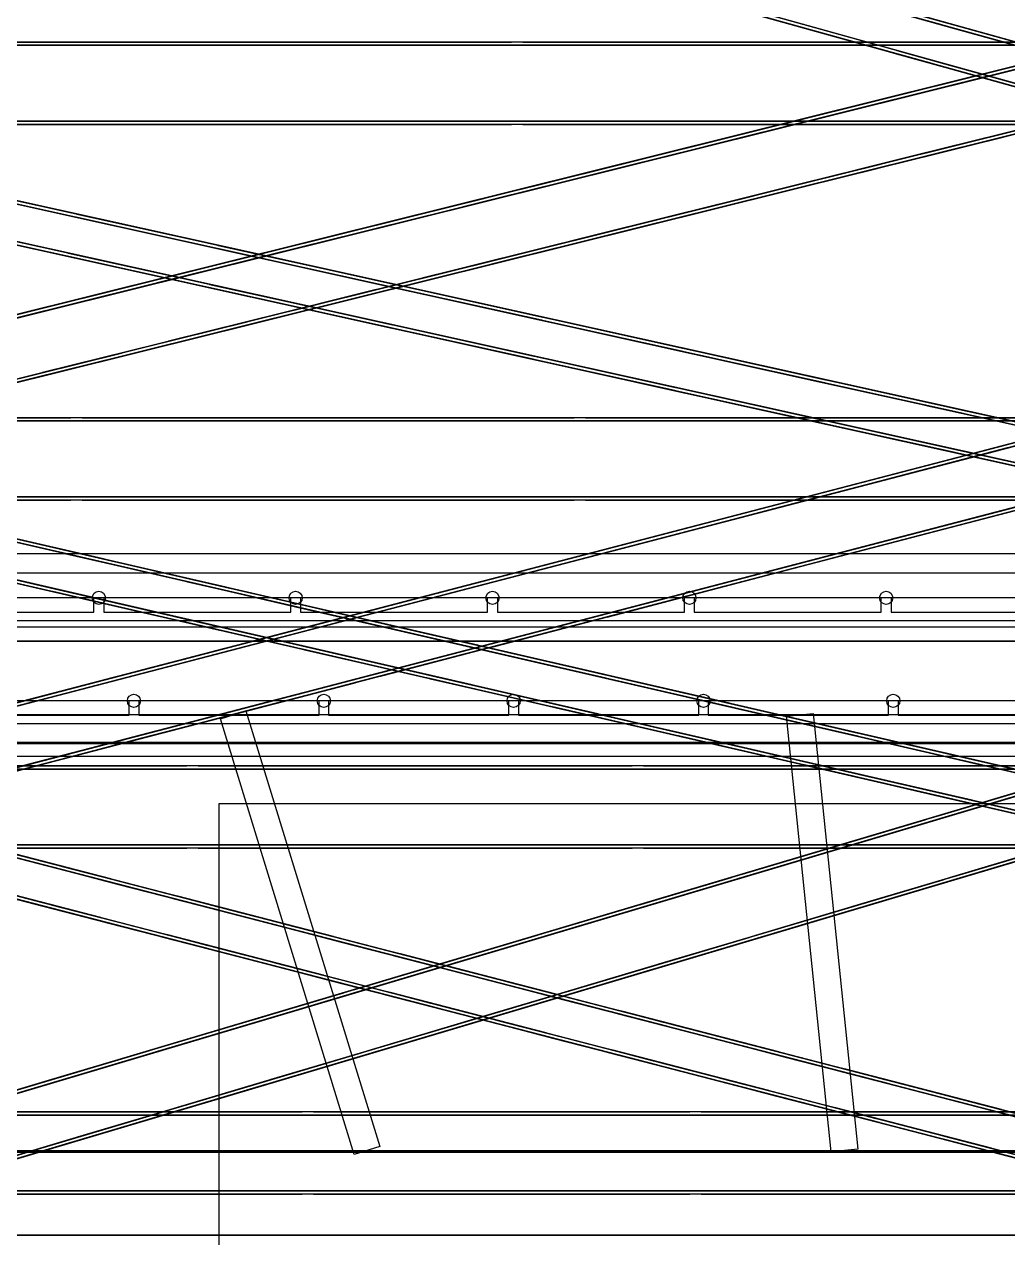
# Model space of a CAD drawing. Header units: millimetres. Extents: x -52000 to 48850, y -48850 to 51750.
# Drawn here: x -5145 to -366, y 10892 to 16786 of the extents above; entities that cross this region are included whole.
import ezdxf

# ---------------------------------------------------------------- set-up
doc = ezdxf.new("R2010")
doc.units = ezdxf.units.MM
for name, color, linetype, lineweight in [('D-STR-BASE', 7, 'Continuous', 25), ('D-STR-DECK', 7, 'Continuous', 25), ('D-STR-STRC', 7, 'Continuous', 25)]:
    doc.layers.add(name, color=color, linetype=linetype, lineweight=lineweight)

msp = doc.modelspace()

# ---------------------------------------------------------------- linework, layer by layer
at = {"layer": 'D-STR-BASE'}
msp.add_lwpolyline([(-4200, 8000), (4200, 8000), (4200, 13000), (-4200, 13000)], close=True, dxfattribs=at)
at = {"layer": 'D-STR-DECK'}
for points in [[(11617.8, 14120), (-11617.8, 14120), (-11617.8, 14216), (11617.8, 14216)], [(-11480, -14000), (11480, -14000), (14000, -11480), (14000, 11480), (11480, 14000), (-11480, 14000), (-14000, 11480), (-14000, -11480)], [(11480, 14000), (-11480, 14000), (-11480, 13890), (11480, 13890)], [(11480, 14000), (-11480, 14000), (-11480, 13890), (11480, 13890)], [(11480, 14000), (-11480, 14000), (-11307.8, 13790), (11307.8, 13790)], [(11480, 14000), (-11480, 14000), (-11480, 13860), (11480, 13860)], [(-4807.2, 14000), (-5716.1, 14000), (-5716.1, 13930), (-4807.2, 13930)], [(-3850.6, 14000), (-4759.4, 14000), (-4759.4, 13930), (-3850.6, 13930)], [(-2893.9, 14000), (-3802.8, 14000), (-3802.8, 13930), (-2893.9, 13930)], [(-1937.2, 14000), (-2846.1, 14000), (-2846.1, 13930), (-1937.2, 13930)], [(-980.6, 14000), (-1889.4, 14000), (-1889.4, 13930), (-980.6, 13930)], [(-23.9, 14000), (-932.8, 14000), (-932.8, 13930), (-23.9, 13930)], [(-13790, 11307.8), (13790, 11307.8), (11307.8, 13790), (-11307.8, 13790)], [(11070, 13500), (-11070, 13500), (-10904, 13297.5), (10904, 13297.5)], [(11070, 13500), (-11070, 13500), (-11070, 13390), (11070, 13390)], [(11070, 13500), (-11070, 13500), (-11070, 13390), (11070, 13390)], [(11070, 13500), (-11070, 13500), (-10904, 13297.5), (10904, 13297.5)], [(-4635.6, 13500), (-5511.9, 13500), (-5511.9, 13430), (-4635.6, 13430)], [(-3713.1, 13500), (-4589.4, 13500), (-4589.4, 13430), (-3713.1, 13430)], [(-2790.6, 13500), (-3666.9, 13500), (-3666.9, 13430), (-2790.6, 13430)], [(-1868.1, 13500), (-2744.4, 13500), (-2744.4, 13430), (-1868.1, 13430)], [(-945.6, 13500), (-1821.9, 13500), (-1821.9, 13430), (-945.6, 13430)], [(-23.1, 13500), (-899.4, 13500), (-899.4, 13430), (-23.1, 13430)], [(-3541.7, 11296.6), (-4192.6, 13413.4), (-4068.4, 13451.6), (-3417.4, 11334.8)], [(-1224.5, 11309), (-1441.5, 13425.9), (-1312.2, 13439.1), (-1095.2, 11322.3)], [(11014.6, 13432.5), (-11014.6, 13432.5), (-10849.4, 13231), (10849.4, 13231)], [(11014.6, 13432.5), (-11014.6, 13432.5), (-9278.9, 11315.7), (9278.9, 11315.7)], [(11014.6, 13432.5), (-11014.6, 13432.5), (-11014.6, 13292.5), (11014.6, 13292.5)], [(-13297.5, 10904), (13297.5, 10904), (10904, 13297.5), (-10904, 13297.5)], [(-13790, -11307.8), (4700, -11307.8), (4700, 11307.8), (-13790, 11307.8)], [(-13297.5, -10904), (4700, -10904), (4700, 10904), (-13297.5, 10904)]]:
    msp.add_lwpolyline(points, close=True, dxfattribs=at)
for centre in [(-4783.3, 14000), (-3826.7, 14000), (-2870, 14000), (-1913.3, 14000), (-956.7, 14000), (-4612.5, 13500), (-3690, 13500), (-2767.5, 13500), (-1845, 13500), (-922.5, 13500)]:
    msp.add_circle(centre, 32, dxfattribs=at)
at = {"layer": 'D-STR-STRC'}
for points in [[(-9722.7, 19294.7), (-9392.8, 19203), (188.8, 16539.9), (-141.1, 16631.6)], [(-9718.4, 19310.1), (-9388.5, 19218.4), (193.1, 16555.3), (-136.8, 16647)], [(-9774.6, 19107.8), (-9444.7, 19016.1), (136.8, 16353), (-193.1, 16444.7)], [(-9770.3, 19123.2), (-9440.4, 19031.5), (141.1, 16368.4), (-188.8, 16460.1)], [(-1666.2, 17055.5), (-923.5, 16849.1), (-691.8, 16784.7)], [(-1655.9, 17052.6), (-1424.2, 16988.2), (-681.6, 16781.8)], [(-1718.1, 16868.6), (-975.5, 16662.1), (-743.7, 16597.7)], [(-1713.8, 16884), (-971.2, 16677.6), (-739.5, 16613.2)], [(-1707.9, 16865.7), (-1476.2, 16801.3), (-733.5, 16594.9)], [(-1703.6, 16881.1), (-1471.9, 16816.7), (-729.2, 16610.3)], [(-867.7, 16833.5), (-165.5, 16638.4), (66.2, 16574)], [(-863.4, 16849), (-161.2, 16653.8), (70.5, 16589.4)], [(-857.5, 16830.7), (-625.8, 16766.3), (76.5, 16571.1)], [(-853.2, 16846.1), (-621.5, 16781.7), (80.7, 16586.5)], [(16500, 16684), (16500, 16684), (-16500, 16684), (-16500, 16684)], [(229.8, 16722), (-307.1, 16588.5), (-7644.7, 14763.9), (-7107.8, 14897.4)], [(233.7, 16706.5), (-303.2, 16573), (-7640.9, 14748.3), (-7104, 14881.8)], [(-2777.5, 16700), (-2777.5, 16700), (-5472.5, 16700), (-5472.5, 16700)], [(-2777.5, 16684), (-2777.5, 16684), (-5472.5, 16684), (-5472.5, 16684)], [(-27.5, 16700), (-27.5, 16700), (-2722.5, 16700), (-2722.5, 16700)], [(-27.5, 16684), (-27.5, 16684), (-2722.5, 16684), (-2722.5, 16684)], [(109.7, 16692.2), (-322.3, 16584.7), (-849.6, 16453.6)], [(125.5, 16696.1), (-401.8, 16565), (-833.8, 16457.5)], [(129.4, 16680.6), (-397.9, 16549.4), (-829.9, 16442)], [(-8402.7, 16624.9), (-8058.9, 16548.9), (191.1, 14724.2), (-152.7, 14800.3)], [(-8399.2, 16640.5), (-8055.4, 16564.5), (194.6, 14739.8), (-149.2, 14815.9)], [(-919.7, 16646.6), (-217.4, 16451.5), (14.3, 16387.1)], [(-915.4, 16662), (-213.2, 16466.9), (18.6, 16402.5)], [(-909.4, 16643.8), (-677.7, 16579.4), (24.5, 16384.2)], [(-905.1, 16659.2), (-673.4, 16594.8), (28.8, 16399.6)], [(113.6, 16676.6), (-318.4, 16569.2), (-845.7, 16438.1)], [(-466.4, 16548.9), (-898.4, 16441.5), (-1461.1, 16301.6)], [(-462.5, 16533.4), (-894.5, 16425.9), (-1457.2, 16286)], [(-450.6, 16552.8), (-1013.3, 16412.9), (-1445.3, 16305.5)], [(-446.7, 16537.3), (-1009.4, 16397.4), (-1441.4, 16290)], [(-8441.1, 16451.1), (-8097.3, 16375.1), (152.7, 14550.4), (-191.1, 14626.5)], [(-8444.6, 16435.5), (-8100.8, 16359.5), (149.2, 14534.8), (-194.6, 14610.9)], [(303.2, 16427), (-233.7, 16293.5), (-7571.4, 14468.9), (-7034.5, 14602.4)], [(307.1, 16411.5), (-229.8, 16278), (-7567.5, 14453.3), (-7030.6, 14586.8)], [(-1077.8, 16396.8), (-1509.9, 16289.4), (-2072.5, 16149.5)], [(-1062, 16400.8), (-1624.7, 16260.9), (-2056.7, 16153.4)], [(183.1, 16397.1), (-248.9, 16289.7), (-776.2, 16158.6)], [(198.9, 16401.1), (-328.4, 16269.9), (-760.4, 16162.5)], [(202.7, 16385.5), (-324.6, 16254.4), (-756.6, 16147)], [(-1074, 16381.3), (-1506, 16273.9), (-2068.7, 16134)], [(-1058.2, 16385.2), (-1620.9, 16245.3), (-2052.9, 16137.9)], [(187, 16381.6), (-245.1, 16274.2), (-772.4, 16143.1)], [(16500, 16316), (16500, 16316), (-16500, 16316), (-16500, 16316)], [(-2777.5, 16316), (-2777.5, 16316), (-5472.5, 16316), (-5472.5, 16316)], [(-2777.5, 16300), (-2777.5, 16300), (-5472.5, 16300), (-5472.5, 16300)], [(-27.5, 16316), (-27.5, 16316), (-2722.5, 16316), (-2722.5, 16316)], [(-27.5, 16300), (-27.5, 16300), (-2722.5, 16300), (-2722.5, 16300)], [(-1689.3, 16244.8), (-2121.3, 16137.4), (-2684, 15997.4)], [(-1685.5, 16229.3), (-2117.5, 16121.8), (-2680.2, 15981.9)], [(-1673.5, 16248.7), (-2236.2, 16108.8), (-2668.2, 16001.4)], [(-1669.7, 16233.2), (-2232.3, 16093.3), (-2664.4, 15985.8)], [(-393, 16253.9), (-825, 16146.5), (-1387.7, 16006.5)], [(-389.1, 16238.4), (-821.2, 16130.9), (-1383.8, 15991)], [(-377.2, 16257.8), (-939.9, 16117.9), (-1371.9, 16010.5)], [(-373.4, 16242.3), (-936, 16102.4), (-1368.1, 15994.9)], [(-2300.8, 16092.7), (-2732.8, 15985.3), (-3295.5, 15845.4)], [(-2285, 16096.7), (-2847.7, 15956.7), (-3279.7, 15849.3)], [(-1004.5, 16101.8), (-1436.5, 15994.4), (-1999.2, 15854.5)], [(-988.7, 16105.8), (-1551.4, 15965.8), (-1983.4, 15858.4)], [(-2296.9, 16077.2), (-2728.9, 15969.8), (-3291.6, 15829.9)], [(-2281.1, 16081.1), (-2843.8, 15941.2), (-3275.8, 15833.8)], [(-1000.6, 16086.3), (-1432.6, 15978.9), (-1995.3, 15839)], [(-984.8, 16090.2), (-1547.5, 15950.3), (-1979.5, 15842.9)], [(-5581.4, 16000.9), (-4947.1, 15860.6), (-4705.6, 15807.2)], [(-5577.9, 16016.6), (-4943.6, 15876.3), (-4702.1, 15822.9)], [(-5568.5, 15998.1), (-5327, 15944.7), (-4692.7, 15804.4)], [(-5565, 16013.7), (-5323.5, 15960.3), (-4689.2, 15820)], [(-2912.3, 15940.7), (-3344.3, 15833.3), (-3907, 15693.3)], [(-2908.4, 15925.2), (-3340.4, 15817.7), (-3903.1, 15677.8)], [(-2896.5, 15944.6), (-3459.1, 15804.7), (-3891.2, 15697.3)], [(-2892.6, 15929.1), (-3455.3, 15789.2), (-3887.3, 15681.7)], [(-1616, 15949.8), (-2048, 15842.3), (-2610.7, 15702.4)], [(-1612.1, 15934.3), (-2044.1, 15826.8), (-2606.8, 15686.9)], [(-1600.2, 15953.7), (-2162.8, 15813.8), (-2594.9, 15706.4)], [(-1596.3, 15938.2), (-2159, 15798.3), (-2591, 15690.8)], [(-4890.4, 15864.5), (-4256.1, 15724.2), (-4014.6, 15670.8)], [(-4877.5, 15861.6), (-4636, 15808.2), (-4001.7, 15667.9)], [(-5623.3, 15811.5), (-4989, 15671.2), (-4747.5, 15617.8)], [(-5619.8, 15827.1), (-4985.5, 15686.8), (-4744, 15633.4)], [(-5610.4, 15808.7), (-5368.9, 15755.2), (-4734.6, 15615)], [(-5606.9, 15824.3), (-5365.4, 15770.9), (-4731.1, 15630.6)], [(-4893.9, 15848.9), (-4259.6, 15708.6), (-4018.1, 15655.2)], [(-4881, 15846), (-4639.5, 15792.6), (-4005.2, 15652.3)], [(-2227.4, 15797.7), (-2659.4, 15690.3), (-3222.1, 15550.4)], [(-2211.6, 15801.7), (-2774.3, 15661.7), (-3206.3, 15554.3)], [(-3523.7, 15788.6), (-3955.8, 15681.2), (-4518.4, 15541.3)], [(-3519.9, 15773.1), (-3951.9, 15665.7), (-4514.6, 15525.8)], [(-3507.9, 15792.6), (-4070.6, 15652.6), (-4502.6, 15545.2)], [(-3504.1, 15777), (-4066.8, 15637.1), (-4498.8, 15529.7)], [(-2223.6, 15782.2), (-2655.6, 15674.8), (-3218.3, 15534.8)], [(-2207.8, 15786.1), (-2770.5, 15646.2), (-3202.5, 15538.8)], [(-4206.4, 15696.8), (-3572.1, 15556.5), (-3330.6, 15503.1)], [(-4202.9, 15712.4), (-3568.6, 15572.2), (-3327.1, 15518.7)], [(-4193.5, 15694), (-3952, 15640.6), (-3317.7, 15500.3)], [(-4190, 15709.6), (-3948.5, 15656.2), (-3314.2, 15515.9)], [(-4135.2, 15636.6), (-4567.2, 15529.1), (-5129.9, 15389.2)], [(-4131.3, 15621), (-4563.4, 15513.6), (-5126, 15373.7)], [(-4119.4, 15640.5), (-4682.1, 15500.6), (-5114.1, 15393.2)], [(-4115.5, 15625), (-4678.2, 15485.1), (-5110.3, 15377.6)], [(-4935.8, 15659.5), (-4301.5, 15519.2), (-4060, 15465.8)], [(-4932.3, 15675.1), (-4298, 15534.8), (-4056.5, 15481.4)], [(-4922.9, 15656.6), (-4681.4, 15603.2), (-4047.1, 15462.9)], [(-4919.4, 15672.2), (-4677.9, 15618.8), (-4043.6, 15478.5)], [(-2838.9, 15645.7), (-3270.9, 15538.2), (-3833.6, 15398.3)], [(-2835, 15630.1), (-3267.1, 15522.7), (-3829.7, 15382.8)], [(-2823.1, 15649.6), (-3385.8, 15509.7), (-3817.8, 15402.2)], [(-2819.2, 15634.1), (-3381.9, 15494.1), (-3813.9, 15386.7)], [(-3515.4, 15560.4), (-2881.1, 15420.1), (-2639.6, 15366.7)], [(-4248.3, 15507.4), (-3614, 15367.1), (-3372.5, 15313.7)], [(-4244.8, 15523), (-3610.5, 15382.7), (-3369, 15329.3)], [(-4235.4, 15504.5), (-3993.9, 15451.1), (-3359.6, 15310.8)], [(-4231.9, 15520.2), (-3990.4, 15466.8), (-3356.1, 15326.5)], [(-3518.9, 15544.8), (-2884.6, 15404.5), (-2643.1, 15351.1)], [(-3506, 15541.9), (-3264.5, 15488.5), (-2630.2, 15348.2)], [(-3502.5, 15557.5), (-3261, 15504.1), (-2626.7, 15363.8)], [(-4746.7, 15484.5), (-5178.7, 15377.1), (-5741.4, 15237.2)], [(-4742.8, 15469), (-5174.8, 15361.6), (-5737.5, 15221.6)], [(-4730.9, 15488.4), (-5293.6, 15348.5), (-5725.6, 15241.1)], [(-4727, 15472.9), (-5289.7, 15333), (-5721.7, 15225.6)], [(-3450.4, 15493.6), (-3882.4, 15386.2), (-4445.1, 15246.3)], [(-3446.5, 15478.1), (-3878.5, 15370.7), (-4441.2, 15230.7)], [(-3434.6, 15497.5), (-3997.3, 15357.6), (-4429.3, 15250.2)], [(-3430.7, 15482), (-3993.4, 15342.1), (-4425.4, 15234.7)], [(-2831.4, 15392.7), (-2197.1, 15252.4), (-1955.6, 15199)], [(-2827.9, 15408.3), (-2193.6, 15268.1), (-1952.1, 15214.6)], [(-2818.5, 15389.9), (-2577, 15336.4), (-1942.7, 15196.2)], [(-2815, 15405.5), (-2573.5, 15352.1), (-1939.2, 15211.8)], [(-4061.8, 15341.6), (-4493.9, 15234.1), (-5056.5, 15094.2)], [(-4058, 15326), (-4490, 15218.6), (-5052.7, 15078.7)], [(-4046, 15345.5), (-4608.7, 15205.6), (-5040.8, 15098.1)], [(-4042.2, 15330), (-4604.9, 15190), (-5036.9, 15082.6)], [(-3560.8, 15355.3), (-2926.5, 15215.1), (-2685, 15161.6)], [(-3557.3, 15371), (-2923, 15230.7), (-2681.5, 15177.3)], [(-3547.9, 15352.5), (-3306.4, 15299.1), (-2672.1, 15158.8)], [(-3544.4, 15368.1), (-3302.9, 15314.7), (-2668.6, 15174.4)], [(-2869.8, 15218.9), (-2235.5, 15078.6), (-1994, 15025.2)], [(-2856.9, 15216.1), (-2615.4, 15162.6), (-1981.1, 15022.4)], [(-2143.9, 15240.7), (-1509.6, 15100.4), (-1268.1, 15047)], [(-2140.4, 15256.3), (-1506.1, 15116), (-1264.6, 15062.6)], [(-2131, 15237.8), (-1889.5, 15184.4), (-1255.2, 15044.1)], [(-2127.5, 15253.4), (-1886, 15200), (-1251.7, 15059.7)], [(-4673.3, 15189.5), (-5105.3, 15082.1), (-5668, 14942.2)], [(-4669.5, 15174), (-5101.5, 15066.5), (-5664.2, 14926.6)], [(-4657.5, 15193.4), (-5220.2, 15053.5), (-5652.2, 14946.1)], [(-4653.7, 15177.9), (-5216.3, 15038), (-5648.4, 14930.6)], [(-2873.3, 15203.3), (-2239, 15063), (-1997.5, 15009.6)], [(-2860.4, 15200.4), (-2618.9, 15147), (-1984.6, 15006.7)], [(-1456.4, 15088.6), (-822.1, 14948.3), (-580.6, 14894.9)], [(-1452.9, 15104.2), (-818.6, 14963.9), (-577.1, 14910.5)], [(-1440, 15101.4), (-1198.5, 15048), (-564.2, 14907.7)], [(-2185.8, 15051.2), (-1551.5, 14911), (-1310, 14857.5)], [(-2182.3, 15066.9), (-1548, 14926.6), (-1306.5, 14873.2)], [(-2172.9, 15048.4), (-1931.4, 14995), (-1297.1, 14854.7)], [(-2169.4, 15064), (-1927.9, 15010.6), (-1293.6, 14870.3)], [(-1443.5, 15085.8), (-1202, 15032.3), (-567.7, 14892.1)], [(-1494.8, 14914.8), (-860.5, 14774.5), (-619, 14721.1)], [(-1481.9, 14912), (-1240.4, 14858.5), (-606.1, 14718.3)], [(-768.9, 14936.6), (-173.2, 14804.8), (68.3, 14751.4)], [(-765.4, 14952.2), (-169.7, 14820.4), (71.8, 14767)], [(-756, 14933.7), (-514.5, 14880.3), (81.2, 14748.5)], [(-752.5, 14949.3), (-511, 14895.9), (84.7, 14764.2)], [(14675.3, 14859.3), (14675.3, 14859.3), (-14675.3, 14859.3), (-14675.3, 14859.3)], [(-4919.3, 14875.3), (-4919.3, 14875.3), (-7287.7, 14875.3), (-7287.7, 14875.3)], [(-4919.3, 14859.3), (-4919.3, 14859.3), (-7287.7, 14859.3), (-7287.7, 14859.3)], [(234.8, 14901.9), (-315.5, 14758.5), (-6807.5, 13067.1), (-6257.1, 13210.5)], [(238.9, 14886.4), (-311.5, 14743), (-6803.4, 13051.6), (-6253.1, 13195)], [(-2473.4, 14875.3), (-2473.4, 14875.3), (-4864.3, 14875.3), (-4864.3, 14875.3)], [(-2473.4, 14859.3), (-2473.4, 14859.3), (-4864.3, 14859.3), (-4864.3, 14859.3)], [(-50, 14875.3), (-50, 14875.3), (-2418.4, 14875.3), (-2418.4, 14875.3)], [(-50, 14859.3), (-50, 14859.3), (-2418.4, 14859.3), (-2418.4, 14859.3)], [(-1498.3, 14899.2), (-864, 14758.9), (-622.5, 14705.5)], [(-1485.4, 14896.3), (-1243.9, 14842.9), (-609.6, 14702.6)], [(117.4, 14871.3), (-325.5, 14755.9), (-789.9, 14634.9)], [(121.4, 14855.8), (-321.5, 14740.4), (-785.9, 14619.4)], [(136.1, 14876.1), (-328.3, 14755.1), (-771.2, 14639.8)], [(140.1, 14860.7), (-324.3, 14739.7), (-767.2, 14624.3)], [(-7494.8, 14802.9), (-7140.6, 14721.3), (197.1, 13029.8), (-157.1, 13111.5)], [(-7491.2, 14818.5), (-7137, 14736.8), (200.7, 13045.4), (-153.5, 13127.1)], [(-391.5, 14738.7), (-834.3, 14623.3), (-1330.9, 14493.9)], [(-372.7, 14743.6), (-869.3, 14614.2), (-1312.2, 14498.8)], [(-810.8, 14747.1), (-215.1, 14615.4), (26.4, 14562)], [(-807.3, 14762.8), (-211.6, 14631), (29.9, 14577.6)], [(-797.9, 14744.3), (-556.4, 14690.9), (39.3, 14559.1)], [(-794.4, 14759.9), (-552.9, 14706.5), (42.8, 14574.7)], [(-387.4, 14723.2), (-830.3, 14607.8), (-1326.9, 14478.4)], [(-368.7, 14728.1), (-865.3, 14598.7), (-1308.2, 14483.3)], [(-7534.7, 14629.4), (-7180.6, 14547.8), (157.1, 12856.4), (-197.1, 12938)], [(-7538.3, 14613.8), (-7184.2, 14532.2), (153.5, 12840.8), (-200.7, 12922.4)], [(311.5, 14607.7), (-238.9, 14464.3), (-6730.8, 12772.9), (-6180.5, 12916.3)], [(315.5, 14592.2), (-234.8, 14448.8), (-6726.8, 12757.4), (-6176.4, 12900.8)], [(-932.5, 14597.7), (-1375.3, 14482.4), (-1871.9, 14353)], [(-928.4, 14582.3), (-1371.3, 14466.9), (-1867.9, 14337.5)], [(-913.7, 14602.6), (-1410.3, 14473.2), (-1853.2, 14357.9)], [(-909.7, 14587.1), (-1406.3, 14457.8), (-1849.2, 14342.4)], [(194, 14577.1), (-248.9, 14461.7), (-713.3, 14340.7)], [(198, 14561.6), (-244.8, 14446.2), (-709.3, 14325.2)], [(212.7, 14582), (-251.7, 14461), (-694.6, 14345.6)], [(216.8, 14566.5), (-247.7, 14445.5), (-690.5, 14330.1)], [(14675.3, 14491.3), (14675.3, 14491.3), (-14675.3, 14491.3), (-14675.3, 14491.3)], [(-4919.3, 14491.3), (-4919.3, 14491.3), (-7287.7, 14491.3), (-7287.7, 14491.3)], [(-4919.3, 14475.3), (-4919.3, 14475.3), (-7287.7, 14475.3), (-7287.7, 14475.3)], [(-2473.4, 14491.3), (-2473.4, 14491.3), (-4864.3, 14491.3), (-4864.3, 14491.3)], [(-2473.4, 14475.3), (-2473.4, 14475.3), (-4864.3, 14475.3), (-4864.3, 14475.3)], [(-50, 14491.3), (-50, 14491.3), (-2418.4, 14491.3), (-2418.4, 14491.3)], [(-50, 14475.3), (-50, 14475.3), (-2418.4, 14475.3), (-2418.4, 14475.3)], [(-1473.4, 14456.8), (-1916.3, 14341.4), (-2412.9, 14212)], [(-1469.4, 14441.3), (-1912.3, 14325.9), (-2408.9, 14196.5)], [(-1454.7, 14461.7), (-1951.3, 14332.3), (-2394.2, 14216.9)], [(-1450.7, 14446.2), (-1947.3, 14316.8), (-2390.2, 14201.4)], [(-314.8, 14444.5), (-757.7, 14329.1), (-1254.3, 14199.7)], [(-296.1, 14449.4), (-792.7, 14320), (-1235.6, 14204.6)], [(-310.8, 14429), (-753.6, 14313.7), (-1250.3, 14184.3)], [(-292, 14433.9), (-788.7, 14304.5), (-1231.5, 14189.1)], [(-5591.2, 14364.1), (-5028.6, 14234.4), (-4779.8, 14177.1)], [(-5587.6, 14379.7), (-5025, 14250), (-4776.2, 14192.7)], [(-5575.2, 14360.4), (-5326.5, 14303.1), (-4763.9, 14173.4)], [(-5571.6, 14376), (-5322.9, 14318.7), (-4760.3, 14189)], [(-2014.4, 14315.8), (-2457.3, 14200.5), (-2953.9, 14071.1)], [(-2010.4, 14300.4), (-2453.3, 14185), (-2949.9, 14055.6)], [(-1995.7, 14320.7), (-2492.3, 14191.3), (-2935.2, 14075.9)], [(-1991.7, 14305.2), (-2488.3, 14175.9), (-2931.2, 14060.5)], [(-855.8, 14303.6), (-1298.7, 14188.2), (-1795.3, 14058.8)], [(-851.8, 14288.1), (-1294.6, 14172.7), (-1791.3, 14043.3)], [(-837.1, 14308.4), (-1333.7, 14179.1), (-1776.6, 14063.7)], [(-833, 14293), (-1329.7, 14163.6), (-1772.5, 14048.2)], [(-4979.7, 14223.1), (-4417.1, 14093.5), (-4168.3, 14036.1)], [(-4976.1, 14238.7), (-4413.5, 14109), (-4164.8, 14051.7)], [(-4963.8, 14219.5), (-4715, 14162.1), (-4152.4, 14032.4)], [(-4960.2, 14235.1), (-4711.4, 14177.7), (-4148.8, 14048)], [(-5634.8, 14175.1), (-5072.1, 14045.4), (-4823.4, 13988)], [(-5631.2, 14190.6), (-5068.6, 14061), (-4819.8, 14003.6)], [(-5618.8, 14171.4), (-5370.1, 14114), (-4807.4, 13984.3)], [(-5615.2, 14187), (-5366.5, 14129.6), (-4803.8, 13999.9)], [(-2555.4, 14174.9), (-2998.3, 14059.5), (-3494.9, 13930.1)], [(-2551.4, 14159.4), (-2994.3, 14044), (-3490.9, 13914.6)], [(-2536.7, 14179.8), (-3033.3, 14050.4), (-3476.2, 13935)], [(-2532.7, 14164.3), (-3029.3, 14034.9), (-3472.2, 13919.5)], [(-1396.8, 14162.6), (-1839.7, 14047.2), (-2336.3, 13917.8)], [(-1392.8, 14147.1), (-1835.6, 14031.7), (-2332.3, 13902.4)], [(-1378.1, 14167.5), (-1874.7, 14038.1), (-2317.6, 13922.7)], [(-1374, 14152), (-1870.7, 14022.6), (-2313.5, 13907.2)], [(-4364.7, 14097.8), (-3802, 13968.1), (-3553.3, 13910.8)], [(-4348.7, 14094.1), (-4099.9, 14036.8), (-3537.3, 13907.1)], [(-5023.3, 14034.1), (-4460.7, 13904.4), (-4211.9, 13847.1)], [(-5019.7, 14049.7), (-4457.1, 13920), (-4208.3, 13862.7)], [(-5007.3, 14030.4), (-4758.6, 13973.1), (-4196, 13843.4)], [(-5003.7, 14046), (-4755, 13988.7), (-4192.4, 13859)], [(-4368.3, 14082.2), (-3805.6, 13952.5), (-3556.9, 13895.2)], [(-4352.3, 14078.5), (-4103.5, 14021.2), (-3540.9, 13891.5)], [(-3096.4, 14033.9), (-3539.3, 13918.6), (-4035.9, 13789.2)], [(-3077.7, 14038.8), (-3574.3, 13909.4), (-4017.2, 13794)], [(-3092.4, 14018.5), (-3535.3, 13903.1), (-4031.9, 13773.7)], [(-3073.7, 14023.3), (-3570.3, 13893.9), (-4013.2, 13778.6)], [(-1937.8, 14021.7), (-2380.7, 13906.3), (-2877.3, 13776.9)], [(-1933.8, 14006.2), (-2376.6, 13890.8), (-2873.3, 13761.4)], [(-1919.1, 14026.5), (-2415.7, 13897.2), (-2858.6, 13781.8)], [(-1915, 14011.1), (-2411.7, 13881.7), (-2854.5, 13766.3)], [(-3756.8, 13941.2), (-3194.1, 13811.5), (-2945.4, 13754.2)], [(-3753.2, 13956.8), (-3190.6, 13827.1), (-2941.8, 13769.8)], [(-3740.8, 13937.6), (-3492.1, 13880.2), (-2929.4, 13750.5)], [(-3737.2, 13953.2), (-3488.5, 13895.8), (-2925.8, 13766.1)], [(-3637.4, 13893), (-4080.3, 13777.6), (-4576.9, 13648.2)], [(-3633.4, 13877.5), (-4076.3, 13762.1), (-4572.9, 13632.7)], [(-3618.7, 13897.9), (-4115.3, 13768.5), (-4558.2, 13653.1)], [(-3614.7, 13882.4), (-4111.3, 13753), (-4554.2, 13637.6)], [(-4411.8, 13893.2), (-3849.2, 13763.5), (-3600.5, 13706.1)], [(-4408.2, 13908.7), (-3845.6, 13779), (-3596.9, 13721.7)], [(-4395.9, 13889.5), (-4147.1, 13832.1), (-3584.5, 13702.4)], [(-4392.3, 13905.1), (-4143.5, 13847.7), (-3580.9, 13718)], [(-2478.8, 13880.7), (-2921.7, 13765.3), (-3418.3, 13635.9)], [(-2474.8, 13865.2), (-2917.6, 13749.8), (-3414.3, 13620.5)], [(-2460.1, 13885.6), (-2956.7, 13756.2), (-3399.6, 13640.8)], [(-2456, 13870.1), (-2952.7, 13740.7), (-3395.5, 13625.3)], [(-3145.3, 13800.3), (-2582.7, 13670.6), (-2333.9, 13613.3)], [(-3141.7, 13815.9), (-2579.1, 13686.2), (-2330.3, 13628.8)], [(-3129.3, 13796.6), (-2880.6, 13739.3), (-2318, 13609.6)], [(-3125.7, 13812.2), (-2877, 13754.9), (-2314.4, 13625.2)], [(-4178.4, 13752), (-4621.3, 13636.7), (-5117.9, 13507.3)], [(-4174.4, 13736.6), (-4617.3, 13621.2), (-5113.9, 13491.8)], [(-4159.7, 13756.9), (-4656.3, 13627.5), (-5099.2, 13512.1)], [(-4155.7, 13741.4), (-4652.3, 13612), (-5095.2, 13496.7)], [(-3019.8, 13739.8), (-3462.7, 13624.4), (-3959.3, 13495)], [(-3001.1, 13744.6), (-3497.7, 13615.3), (-3940.6, 13499.9)], [(-3800.4, 13752.2), (-3237.7, 13622.5), (-2989, 13565.2)], [(-3796.8, 13767.8), (-3234.1, 13638.1), (-2985.4, 13580.8)], [(-3784.4, 13748.5), (-3535.6, 13691.2), (-2973, 13561.5)], [(-3780.8, 13764.1), (-3532.1, 13706.8), (-2969.4, 13577.1)], [(-3015.8, 13724.3), (-3458.6, 13608.9), (-3955.2, 13479.5)], [(-2997, 13729.2), (-3493.7, 13599.8), (-3936.5, 13484.4)], [(-2530.2, 13674.9), (-1967.6, 13545.2), (-1718.9, 13487.9)], [(-4700.7, 13616), (-5197.3, 13486.6), (-5640.2, 13371.2)], [(-3185.3, 13626.8), (-2622.7, 13497.1), (-2373.9, 13439.8)], [(-3169.3, 13623.2), (-2920.6, 13565.8), (-2357.9, 13436.1)], [(-2533.8, 13659.3), (-1971.2, 13529.6), (-1722.5, 13472.3)], [(-2517.9, 13655.7), (-2269.1, 13598.3), (-1706.5, 13468.6)], [(-2514.3, 13671.2), (-2265.5, 13613.9), (-1702.9, 13484.2)], [(-4719.4, 13611.1), (-5162.3, 13495.7), (-5658.9, 13366.3)], [(-4715.4, 13595.6), (-5158.3, 13480.2), (-5654.9, 13350.8)], [(-4696.7, 13600.5), (-5193.3, 13471.1), (-5636.2, 13355.7)], [(-3560.8, 13598.8), (-4003.7, 13483.4), (-4500.3, 13354)], [(-3556.8, 13583.3), (-3999.6, 13467.9), (-4496.2, 13338.6)], [(-3542.1, 13603.7), (-4038.7, 13474.3), (-4481.6, 13358.9)], [(-3538, 13588.2), (-4034.6, 13458.8), (-4477.5, 13343.4)], [(-3188.9, 13611.2), (-2626.3, 13481.6), (-2377.5, 13424.2)], [(-3172.9, 13607.6), (-2924.2, 13550.2), (-2361.5, 13420.5)], [(-1922.4, 13518.4), (-1359.7, 13388.7), (-1111, 13331.4)], [(-1918.8, 13534), (-1356.1, 13404.3), (-1107.4, 13346.9)], [(-1906.4, 13514.7), (-1657.7, 13457.4), (-1095, 13327.7)], [(-1902.8, 13530.3), (-1654.1, 13473), (-1091.4, 13343.3)], [(-4101.8, 13457.9), (-4544.7, 13342.5), (-5041.3, 13213.1)], [(-4097.8, 13442.4), (-4540.6, 13327), (-5037.2, 13197.6)], [(-4083.1, 13462.7), (-4579.7, 13333.3), (-5022.5, 13218)], [(-4079, 13447.3), (-4575.6, 13317.9), (-5018.5, 13202.5)], [(-2577.4, 13470.3), (-2014.8, 13340.6), (-1766, 13283.3)], [(-2573.8, 13485.9), (-2011.2, 13356.2), (-1762.4, 13298.9)], [(-2561.4, 13466.6), (-2312.7, 13409.3), (-1750.1, 13279.6)], [(-2557.9, 13482.2), (-2309.1, 13424.9), (-1746.5, 13295.2)], [(-1307.3, 13393), (-744.7, 13263.3), (-495.9, 13206)], [(-1291.3, 13389.3), (-1042.6, 13332), (-480, 13202.3)], [(-4624.1, 13321.8), (-5120.7, 13192.4), (-5563.5, 13077)], [(-1965.9, 13329.3), (-1403.3, 13199.7), (-1154.6, 13142.3)], [(-1962.3, 13344.9), (-1399.7, 13215.2), (-1151, 13157.9)], [(-1950, 13325.7), (-1701.2, 13268.3), (-1138.6, 13138.6)], [(-1946.4, 13341.3), (-1697.6, 13283.9), (-1135, 13154.2)], [(-1310.9, 13377.4), (-748.3, 13247.7), (-499.5, 13190.4)], [(-1294.9, 13373.8), (-1046.2, 13316.4), (-483.5, 13186.7)], [(-4642.8, 13316.9), (-5085.7, 13201.5), (-5582.3, 13072.1)], [(-4638.7, 13301.4), (-5081.6, 13186), (-5578.2, 13056.6)], [(-4620, 13306.3), (-5116.6, 13176.9), (-5559.5, 13061.5)], [(237.1, 13221.3), (-328.3, 13053.2), (-5980, 11372.7), (-5414.6, 11540.8)], [(241.6, 13206), (-323.7, 13037.9), (-5975.4, 11357.4), (-5410.1, 11525.5)], [(-1350.9, 13204), (-788.2, 13074.3), (-539.5, 13017)], [(-699.4, 13236.5), (-172.2, 13115), (76.6, 13057.6)], [(-695.8, 13252.1), (-168.6, 13130.5), (80.1, 13073.2)], [(-683.5, 13232.8), (-434.7, 13175.5), (92.5, 13053.9)], [(-679.9, 13248.4), (-431.1, 13191.1), (96.1, 13069.5)], [(12983.9, 13167.9), (12983.9, 13167.9), (-12983.9, 13167.9), (-12983.9, 13167.9)], [(-4355.5, 13183.9), (-4355.5, 13183.9), (-6442, 13183.9), (-6442, 13183.9)], [(-4355.5, 13167.9), (-4355.5, 13167.9), (-6442, 13167.9), (-6442, 13167.9)], [(-2191.5, 13183.9), (-2191.5, 13183.9), (-4300.5, 13183.9), (-4300.5, 13183.9)], [(-2191.5, 13167.9), (-2191.5, 13167.9), (-4300.5, 13167.9), (-4300.5, 13167.9)], [(-50, 13183.9), (-50, 13183.9), (-2136.5, 13183.9), (-2136.5, 13183.9)], [(-50, 13167.9), (-50, 13167.9), (-2136.5, 13167.9), (-2136.5, 13167.9)], [(-1354.5, 13188.4), (-791.8, 13058.7), (-543.1, 13001.4)], [(-1338.5, 13184.7), (-1089.8, 13127.4), (-527.1, 12997.7)], [(-1334.9, 13200.3), (-1086.2, 13143), (-523.5, 13013.3)], [(124.8, 13188), (-330.2, 13052.7), (-736.9, 12931.7)], [(129.3, 13172.6), (-325.6, 13037.3), (-732.4, 12916.4)], [(147.8, 13194.8), (-259, 13073.8), (-713.9, 12938.6)], [(152.4, 13179.5), (-254.4, 13058.5), (-709.4, 12923.2)], [(-6653, 13117.5), (-6286.3, 13022.6), (205.7, 11342.1), (-161, 11437.1)], [(-6649, 13133), (-6282.3, 13038.1), (209.7, 11357.6), (-157, 11452.5)], [(-319.2, 13055.9), (-774.2, 12920.7), (-1207.9, 12791.7)], [(-314.7, 13040.6), (-769.6, 12905.3), (-1203.4, 12776.3)], [(-296.2, 13062.8), (-730, 12933.8), (-1184.9, 12798.5)], [(-291.6, 13047.4), (-725.4, 12918.5), (-1180.4, 12783.2)], [(-743, 13047.4), (-215.8, 12925.9), (33, 12868.6)], [(-739.4, 13063), (-212.2, 12941.5), (36.6, 12884.2)], [(-727, 13043.8), (-478.3, 12986.4), (48.9, 12864.9)], [(-723.4, 13059.4), (-474.7, 13002), (52.5, 12880.5)], [(-6701.6, 12929.7), (-6334.9, 12834.8), (157, 11154.3), (-209.7, 11249.2)], [(-6697.6, 12945.2), (-6330.9, 12850.3), (161, 11169.8), (-205.7, 11264.7)], [(323.7, 12930), (-241.6, 12761.8), (-5893.4, 11081.3), (-5328, 11249.5)], [(328.3, 12914.6), (-237.1, 12746.5), (-5888.8, 11066), (-5323.4, 11234.1)], [(-790.2, 12915.9), (-1245.1, 12780.6), (-1678.9, 12651.6)], [(-767.2, 12922.7), (-1201, 12793.8), (-1655.9, 12658.5)], [(-785.6, 12900.6), (-1240.6, 12765.3), (-1674.3, 12636.3)], [(-762.6, 12907.4), (-1196.4, 12778.4), (-1651.3, 12643.1)], [(211.4, 12896.6), (-243.5, 12761.3), (-650.3, 12640.3)], [(216, 12881.2), (-238.9, 12746), (-645.7, 12625)], [(234.4, 12903.4), (-172.4, 12782.4), (-627.3, 12647.2)], [(239, 12888.1), (-167.8, 12767.1), (-622.7, 12631.8)], [(12983.9, 12799.9), (12983.9, 12799.9), (-12983.9, 12799.9), (-12983.9, 12799.9)], [(-4355.5, 12799.9), (-4355.5, 12799.9), (-6442, 12799.9), (-6442, 12799.9)], [(-5505.8, 12820.6), (-5006.6, 12691.4), (-4749, 12624.7)], [(-5501.8, 12836.1), (-5002.6, 12706.8), (-4745, 12640.2)], [(-5485.3, 12815.3), (-5227.7, 12748.6), (-4728.6, 12619.4)], [(-5481.3, 12830.8), (-5223.7, 12764.1), (-4724.6, 12634.9)], [(-2191.5, 12799.9), (-2191.5, 12799.9), (-4300.5, 12799.9), (-4300.5, 12799.9)], [(-50, 12799.9), (-50, 12799.9), (-2136.5, 12799.9), (-2136.5, 12799.9)], [(-4355.5, 12783.9), (-4355.5, 12783.9), (-6442, 12783.9), (-6442, 12783.9)], [(-2191.5, 12783.9), (-2191.5, 12783.9), (-4300.5, 12783.9), (-4300.5, 12783.9)], [(-1261.2, 12775.8), (-1716.1, 12640.6), (-2149.9, 12511.6)], [(-1256.6, 12760.5), (-1711.5, 12625.2), (-2145.3, 12496.3)], [(-50, 12783.9), (-50, 12783.9), (-2136.5, 12783.9), (-2136.5, 12783.9)], [(-1238.2, 12782.7), (-1671.9, 12653.7), (-2126.9, 12518.4)], [(-1233.6, 12767.4), (-1667.4, 12638.4), (-2122.3, 12503.1)], [(-232.6, 12764.5), (-687.5, 12629.3), (-1121.3, 12500.3)], [(-228, 12749.2), (-683, 12613.9), (-1116.7, 12485)], [(-209.6, 12771.4), (-643.3, 12642.4), (-1098.3, 12507.1)], [(-205, 12756), (-638.8, 12627.1), (-1093.7, 12491.8)], [(-4964.8, 12680.5), (-4465.6, 12551.3), (-4208, 12484.6)], [(-4960.8, 12696), (-4461.6, 12566.8), (-4204, 12500.1)], [(-4944.3, 12675.2), (-4686.7, 12608.6), (-4187.6, 12479.3)], [(-4940.3, 12690.7), (-4682.7, 12624.1), (-4183.6, 12494.8)], [(-5554.4, 12632.8), (-5055.2, 12503.5), (-4797.6, 12436.9)], [(-5550.4, 12648.3), (-5051.2, 12519), (-4793.6, 12452.4)], [(-5533.9, 12627.5), (-5276.4, 12560.8), (-4777.2, 12431.6)], [(-5529.9, 12643), (-5272.3, 12576.3), (-4773.2, 12447.1)], [(-1732.1, 12635.8), (-2187.1, 12500.5), (-2620.9, 12371.6)], [(-1727.6, 12620.5), (-2182.5, 12485.2), (-2616.3, 12356.2)], [(-1709.1, 12642.6), (-2142.9, 12513.7), (-2597.8, 12378.4)], [(-1704.6, 12627.3), (-2138.3, 12498.3), (-2593.3, 12363.1)], [(-703.5, 12624.5), (-1158.5, 12489.2), (-1592.3, 12360.2)], [(-680.5, 12631.3), (-1114.3, 12502.4), (-1569.2, 12367.1)], [(-676, 12616), (-1109.8, 12487), (-1564.7, 12351.8)], [(-4419.8, 12556), (-3920.6, 12426.8), (-3663, 12360.1)], [(-699, 12609.2), (-1153.9, 12473.9), (-1587.7, 12344.9)], [(-5009.4, 12508.2), (-4510.2, 12379), (-4252.6, 12312.3)], [(-4988.9, 12502.9), (-4731.3, 12436.2), (-4232.2, 12307)], [(-4423.8, 12540.5), (-3924.6, 12411.3), (-3667, 12344.6)], [(-4403.3, 12535.2), (-4145.7, 12468.5), (-3646.6, 12339.3)], [(-4399.3, 12550.7), (-4141.7, 12484), (-3642.6, 12354.8)], [(-2203.1, 12495.8), (-2658.1, 12360.5), (-3091.8, 12231.5)], [(-2180.1, 12502.6), (-2613.9, 12373.6), (-3068.8, 12238.4)], [(-5013.4, 12492.7), (-4514.2, 12363.5), (-4256.7, 12296.8)], [(-4992.9, 12487.4), (-4735.4, 12420.8), (-4236.2, 12291.5)], [(-2198.6, 12480.4), (-2653.5, 12345.2), (-3087.3, 12216.2)], [(-2175.6, 12487.3), (-2609.3, 12358.3), (-3064.3, 12223)], [(-1174.5, 12484.5), (-1629.5, 12349.2), (-2063.2, 12220.2)], [(-1170, 12469.1), (-1624.9, 12333.8), (-2058.7, 12204.9)], [(-1151.5, 12491.3), (-1585.3, 12362.3), (-2040.2, 12227)], [(-1147, 12476), (-1580.7, 12347), (-2035.7, 12211.7)], [(-3882.8, 12400.5), (-3383.6, 12271.2), (-3126, 12204.6)], [(-3878.8, 12415.9), (-3379.6, 12286.7), (-3122, 12220.1)], [(-3862.3, 12395.2), (-3604.7, 12328.5), (-3105.6, 12199.3)], [(-3858.3, 12410.6), (-3600.7, 12344), (-3101.6, 12214.8)], [(-4472.4, 12352.7), (-3973.2, 12223.5), (-3715.7, 12156.8)], [(-4468.4, 12368.2), (-3969.2, 12239), (-3711.6, 12172.3)], [(-4451.9, 12347.4), (-4194.4, 12280.7), (-3695.2, 12151.5)], [(-4447.9, 12362.9), (-4190.4, 12296.2), (-3691.2, 12167)], [(-2674.1, 12355.7), (-3129, 12220.5), (-3562.8, 12091.5)], [(-2669.5, 12340.4), (-3124.5, 12205.1), (-3558.2, 12076.1)], [(-2651.1, 12362.6), (-3084.9, 12233.6), (-3539.8, 12098.3)], [(-2646.5, 12347.2), (-3080.3, 12218.3), (-3535.2, 12083)], [(-1645.5, 12344.4), (-2100.4, 12209.1), (-2534.2, 12080.2)], [(-1640.9, 12329.1), (-2095.9, 12193.8), (-2529.7, 12064.8)], [(-1622.5, 12351.3), (-2056.3, 12222.3), (-2511.2, 12087)], [(-1617.9, 12335.9), (-2051.7, 12206.9), (-2506.6, 12071.7)], [(-3341.8, 12260.4), (-2842.6, 12131.2), (-2585, 12064.5)], [(-3337.8, 12275.9), (-2838.6, 12146.7), (-2581, 12080)], [(-3317.3, 12270.6), (-3059.7, 12203.9), (-2560.6, 12074.7)], [(-3145.1, 12215.7), (-3600, 12080.4), (-4033.8, 11951.4)], [(-3122.1, 12222.5), (-3555.8, 12093.5), (-4010.8, 11958.3)], [(-3117.5, 12207.2), (-3551.3, 12078.2), (-4006.2, 11942.9)], [(-3931.4, 12212.6), (-3432.2, 12083.4), (-3174.7, 12016.8)], [(-3927.4, 12228.1), (-3428.2, 12098.9), (-3170.6, 12032.2)], [(-3910.9, 12207.3), (-3653.4, 12140.7), (-3154.2, 12011.5)], [(-3906.9, 12222.8), (-3649.4, 12156.2), (-3150.2, 12026.9)], [(-3321.3, 12255.1), (-3063.8, 12188.4), (-2564.6, 12059.2)], [(-2116.5, 12204.4), (-2571.4, 12069.1), (-3005.2, 11940.1)], [(-2093.5, 12211.2), (-2527.2, 12082.2), (-2982.2, 11947)], [(-3140.5, 12200.3), (-3595.5, 12065.1), (-4029.2, 11936.1)], [(-2111.9, 12189), (-2566.9, 12053.8), (-3000.6, 11924.8)], [(-2088.9, 12195.9), (-2522.7, 12066.9), (-2977.6, 11931.6)], [(-3386.4, 12088.1), (-2887.2, 11958.9), (-2629.7, 11892.2)], [(-3365.9, 12082.8), (-3108.4, 12016.1), (-2609.2, 11886.9)], [(-2800.8, 12120.4), (-2301.6, 11991.2), (-2044, 11924.5)], [(-2796.8, 12135.9), (-2297.6, 12006.6), (-2040, 11940)], [(-2780.3, 12115.1), (-2522.8, 12048.4), (-2023.6, 11919.2)], [(-2776.3, 12130.6), (-2518.7, 12063.9), (-2019.6, 11934.7)], [(-3616, 12075.6), (-4071, 11940.4), (-4504.8, 11811.4)], [(-3611.5, 12060.3), (-4066.4, 11925), (-4500.2, 11796.1)], [(-3593, 12082.5), (-4026.8, 11953.5), (-4481.7, 11818.2)], [(-3588.5, 12067.1), (-4022.3, 11938.2), (-4477.2, 11802.9)], [(-2587.5, 12064.3), (-3042.4, 11929.1), (-3476.2, 11800.1)], [(-2582.9, 12049), (-3037.8, 11913.7), (-3471.6, 11784.7)], [(-2564.4, 12071.2), (-2998.2, 11942.2), (-3453.2, 11806.9)], [(-2559.9, 12055.8), (-2993.7, 11926.9), (-3448.6, 11791.6)], [(-3390.4, 12072.6), (-2891.2, 11943.4), (-2633.7, 11876.7)], [(-3369.9, 12067.3), (-3112.4, 12000.6), (-2613.2, 11871.4)], [(-2259.8, 11980.3), (-1760.6, 11851.1), (-1503.1, 11784.4)], [(-2255.8, 11995.8), (-1756.6, 11866.6), (-1499, 11799.9)], [(-2239.3, 11975), (-1981.8, 11908.4), (-1482.6, 11779.1)], [(-2235.3, 11990.5), (-1977.7, 11923.8), (-1478.6, 11794.6)], [(-4087, 11935.6), (-4542, 11800.3), (-4975.7, 11671.3)], [(-4082.5, 11920.3), (-4537.4, 11785), (-4971.2, 11656)], [(-4064, 11942.4), (-4497.8, 11813.5), (-4952.7, 11678.2)], [(-4059.5, 11927.1), (-4493.2, 11798.1), (-4948.2, 11662.9)], [(-3058.4, 11924.3), (-3513.4, 11789), (-3947.1, 11660)], [(-3053.9, 11909), (-3508.8, 11773.7), (-3942.6, 11644.7)], [(-3035.4, 11931.1), (-3469.2, 11802.2), (-3924.1, 11666.9)], [(-3030.9, 11915.8), (-3464.6, 11786.8), (-3919.6, 11651.5)], [(-2849.4, 11932.6), (-2350.2, 11803.3), (-2092.7, 11736.7)], [(-2845.4, 11948), (-2346.2, 11818.8), (-2088.7, 11752.2)], [(-2828.9, 11927.3), (-2571.4, 11860.6), (-2072.2, 11731.4)], [(-2824.9, 11942.7), (-2567.4, 11876.1), (-2068.2, 11746.9)], [(-1714.8, 11855.8), (-1215.6, 11726.6), (-958, 11659.9)], [(-1694.3, 11850.5), (-1436.8, 11783.8), (-937.6, 11654.6)], [(-4558, 11795.6), (-5012.9, 11660.3), (-5446.7, 11531.3)], [(-4535, 11802.4), (-4968.8, 11673.4), (-5423.7, 11538.2)], [(-3506.4, 11791.1), (-3940.2, 11662.1), (-4395.1, 11526.8)], [(-2308.4, 11792.5), (-1809.2, 11663.3), (-1551.7, 11596.6)], [(-2304.4, 11808), (-1805.2, 11678.8), (-1547.7, 11612.1)], [(-2283.9, 11802.7), (-2026.4, 11736), (-1527.2, 11606.8)], [(-1718.8, 11840.3), (-1219.6, 11711.1), (-962.1, 11644.4)], [(-1698.3, 11835), (-1440.8, 11768.3), (-941.6, 11639.1)], [(-4553.4, 11780.2), (-5008.4, 11645), (-5442.2, 11516)], [(-4530.4, 11787.1), (-4964.2, 11658.1), (-5419.1, 11522.8)], [(-3529.4, 11784.3), (-3984.3, 11649), (-4418.1, 11520)], [(-3524.8, 11768.9), (-3979.8, 11633.6), (-4413.6, 11504.7)], [(-3501.8, 11775.8), (-3935.6, 11646.8), (-4390.5, 11511.5)], [(-2287.9, 11787.2), (-2030.4, 11720.5), (-1531.2, 11591.3)], [(-1177.8, 11700.2), (-678.6, 11571), (-421.1, 11504.4)], [(-1173.8, 11715.7), (-674.6, 11586.5), (-417, 11519.8)], [(-1157.3, 11694.9), (-899.8, 11628.3), (-400.6, 11499.1)], [(-1153.3, 11710.4), (-895.8, 11643.8), (-396.6, 11514.5)], [(-5029, 11655.5), (-5483.9, 11520.2), (-5890.7, 11399.3)], [(-5024.4, 11640.2), (-5479.4, 11504.9), (-5886.2, 11384)], [(-5006, 11662.4), (-5412.8, 11541.4), (-5867.7, 11406.1)], [(-5001.4, 11647), (-5408.2, 11526.1), (-5863.1, 11390.8)], [(-4000.4, 11644.2), (-4455.3, 11508.9), (-4889.1, 11380)], [(-3995.8, 11628.9), (-4450.8, 11493.6), (-4884.5, 11364.6)], [(-3977.4, 11651.1), (-4411.1, 11522.1), (-4866.1, 11386.8)], [(-3972.8, 11635.7), (-4406.6, 11506.7), (-4861.5, 11371.5)], [(-1767.4, 11652.5), (-1268.2, 11523.3), (-1010.7, 11456.6)], [(-1763.4, 11668), (-1264.2, 11538.8), (-1006.7, 11472.1)], [(-1746.9, 11647.2), (-1489.4, 11580.5), (-990.2, 11451.3)], [(-1742.9, 11662.7), (-1485.4, 11596), (-986.2, 11466.8)], [(-636.8, 11560.2), (-167.9, 11438.8), (89.6, 11372.2)], [(-632.8, 11575.7), (-163.9, 11454.3), (93.6, 11387.7)], [(-616.3, 11554.9), (-358.8, 11488.2), (110.1, 11366.9)], [(-612.3, 11570.4), (-354.8, 11503.7), (114.1, 11382.4)], [(-3795.3, 11503.4), (-3795.3, 11503.4), (-5601.7, 11503.4), (-5601.7, 11503.4)], [(-4471.4, 11504.2), (-4926.3, 11368.9), (-5360.1, 11239.9)], [(-4448.3, 11511), (-4882.1, 11382), (-5337.1, 11246.8)], [(-4443.8, 11495.7), (-4877.6, 11366.7), (-5332.5, 11231.4)], [(-1911.4, 11503.4), (-1911.4, 11503.4), (-3740.3, 11503.4), (-3740.3, 11503.4)], [(-50, 11503.4), (-50, 11503.4), (-1856.4, 11503.4), (-1856.4, 11503.4)], [(-1226.4, 11512.4), (-727.2, 11383.2), (-469.7, 11316.5)], [(-1222.4, 11527.9), (-723.2, 11398.7), (-465.7, 11332)], [(-1205.9, 11507.1), (-948.4, 11440.5), (-449.2, 11311.2)], [(-1201.9, 11522.6), (-944.4, 11456), (-445.2, 11326.7)], [(11303.4, 11487.4), (11303.4, 11487.4), (-11303.4, 11487.4), (-11303.4, 11487.4)], [(-3795.3, 11487.4), (-3795.3, 11487.4), (-5601.7, 11487.4), (-5601.7, 11487.4)], [(-4466.8, 11488.8), (-4921.7, 11353.6), (-5355.5, 11224.6)], [(-1911.4, 11487.4), (-1911.4, 11487.4), (-3740.3, 11487.4), (-3740.3, 11487.4)], [(-50, 11487.4), (-50, 11487.4), (-1856.4, 11487.4), (-1856.4, 11487.4)], [(-681.4, 11387.9), (-212.6, 11266.5), (45, 11199.8)], [(-660.9, 11382.6), (-403.4, 11315.9), (65.5, 11194.5)], [(-4942.3, 11364.1), (-5397.3, 11228.9), (-5804.1, 11107.9)], [(-4937.8, 11348.8), (-5392.7, 11213.5), (-5799.5, 11092.6)], [(-4919.3, 11371), (-5326.1, 11250), (-5781.1, 11114.7)], [(-4914.8, 11355.6), (-5321.6, 11234.7), (-5776.5, 11099.4)], [(-685.4, 11372.4), (-216.6, 11251), (41, 11184.4)], [(-664.9, 11367.1), (-407.4, 11300.4), (61.5, 11179.1)], [(11303.4, 11119.4), (11303.4, 11119.4), (-11303.4, 11119.4), (-11303.4, 11119.4)], [(-3795.3, 11119.4), (-3795.3, 11119.4), (-5601.7, 11119.4), (-5601.7, 11119.4)], [(-3795.3, 11103.4), (-3795.3, 11103.4), (-5601.7, 11103.4), (-5601.7, 11103.4)], [(-1911.4, 11119.4), (-1911.4, 11119.4), (-3740.3, 11119.4), (-3740.3, 11119.4)], [(-1911.4, 11103.4), (-1911.4, 11103.4), (-3740.3, 11103.4), (-3740.3, 11103.4)], [(-50, 11119.4), (-50, 11119.4), (-1856.4, 11119.4), (-1856.4, 11119.4)], [(-50, 11103.4), (-50, 11103.4), (-1856.4, 11103.4), (-1856.4, 11103.4)]]:
    msp.add_lwpolyline(points, close=True, dxfattribs=at)
for points in [[(-9718.4, 19310.1), (-136.8, 16647)], [(-9702.7, 19305.8), (-121.1, 16642.6)], [(-9404.2, 19222.8), (177.4, 16559.7)], [(-9388.5, 19218.4), (193.1, 16555.3)], [(-9774.6, 19107.8), (-193.1, 16444.7)], [(-9758.9, 19103.4), (-177.4, 16440.3)], [(-9460.4, 19020.5), (121.1, 16357.4)], [(-9444.7, 19016.1), (136.8, 16353)], [(16500, 16700), (-16500, 16700)], [(213.1, 16717.9), (-7124.6, 14893.2)], [(229.8, 16722), (-7107.8, 14897.4)], [(-8399.2, 16640.5), (-149.2, 14815.9)], [(-8382.9, 16636.9), (-132.9, 14812.3)], [(-8071.8, 16568.1), (178.2, 14743.5)], [(-8055.4, 16564.5), (194.6, 14739.8)], [(-307.1, 16588.5), (-7644.7, 14763.9)], [(-290.3, 16592.7), (-7627.9, 14768)], [(-8444.6, 16435.5), (-194.6, 14610.9)], [(-8428.2, 16431.9), (-178.2, 14607.2)], [(290.3, 16407.3), (-7047.4, 14582.7)], [(307.1, 16411.5), (-7030.6, 14586.8)], [(-8117.1, 16363.1), (132.9, 14538.4)], [(-8100.8, 16359.5), (149.2, 14534.8)], [(16500, 16300), (-16500, 16300)], [(-229.8, 16278), (-7567.5, 14453.3)], [(-213.1, 16282.1), (-7550.7, 14457.5)], [(14675.3, 14875.3), (-14675.3, 14875.3)], [(217.6, 14897.4), (-6274.3, 13206)], [(234.8, 14901.9), (-6257.1, 13210.5)], [(-7491.2, 14818.5), (-153.5, 13127.1)], [(-7474.3, 14814.6), (-136.6, 13123.2)], [(-7153.9, 14740.7), (183.8, 13049.3)], [(-7137, 14736.8), (200.7, 13045.4)], [(-315.5, 14758.5), (-6807.5, 13067.1)], [(-298.3, 14763), (-6790.3, 13071.5)], [(-7538.3, 14613.8), (-200.7, 12922.4)], [(-7521.5, 14610), (-183.8, 12918.5)], [(298.3, 14587.7), (-6193.6, 12896.3)], [(315.5, 14592.2), (-6176.4, 12900.8)], [(-7201.1, 14536.1), (136.6, 12844.7)], [(-7184.2, 14532.2), (153.5, 12840.8)], [(14675.3, 14475.3), (-14675.3, 14475.3)], [(-234.8, 14448.8), (-6726.8, 12757.4)], [(-217.6, 14453.3), (-6709.6, 12761.9)], [(219.4, 13216.1), (-5432.3, 11535.6)], [(237.1, 13221.3), (-5414.6, 11540.8)], [(12983.9, 13183.9), (-12983.9, 13183.9)], [(-6649, 13133), (-157, 11452.5)], [(-6631.5, 13128.5), (-139.6, 11448)], [(-6299.8, 13042.6), (192.2, 11362.1)], [(-6282.3, 13038.1), (209.7, 11357.6)], [(-328.3, 13053.2), (-5980, 11372.7)], [(-310.6, 13058.5), (-5962.3, 11378)], [(-6701.6, 12929.7), (-209.7, 11249.2)], [(-6684.2, 12925.2), (-192.2, 11244.7)], [(310.6, 12909.4), (-5341.1, 11228.9)], [(328.3, 12914.6), (-5323.4, 11234.1)], [(-6352.4, 12839.3), (139.6, 11158.8)], [(-6334.9, 12834.8), (157, 11154.3)], [(12983.9, 12783.9), (-12983.9, 12783.9)], [(-237.1, 12746.5), (-5888.8, 11066)], [(-219.4, 12751.8), (-5871.1, 11071.3)], [(11303.4, 11503.4), (-11303.4, 11503.4)], [(11303.4, 11103.4), (-11303.4, 11103.4)]]:
    msp.add_lwpolyline(points, dxfattribs=at)

doc.saveas('drawing.dxf')
